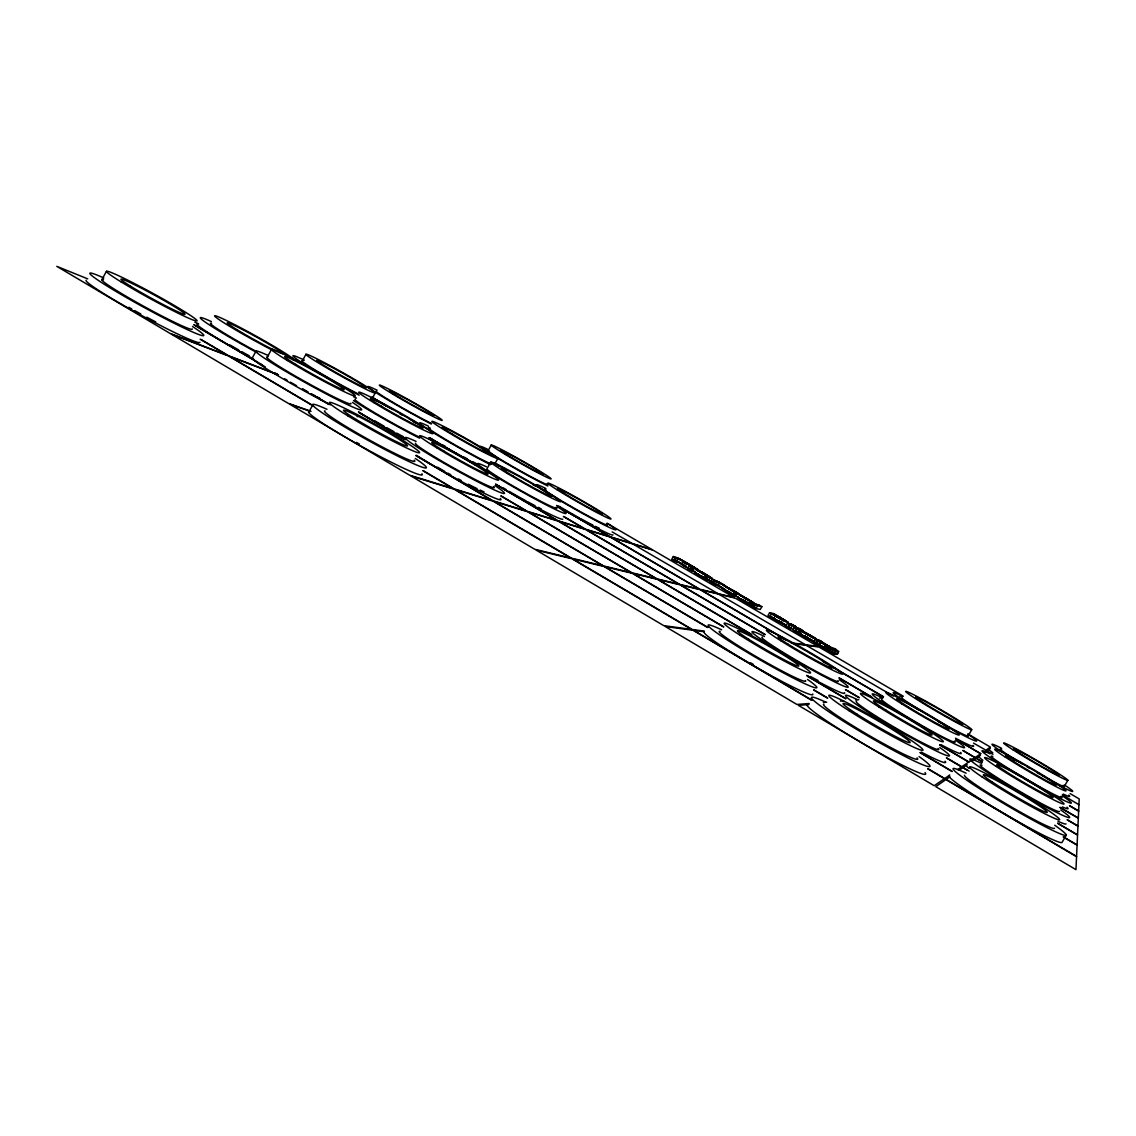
<?xml version="1.0" encoding="UTF-8"?>
<svg xmlns="http://www.w3.org/2000/svg" width="1136" height="1136" viewBox="0 0 1136 1136"><rect width="100%" height="100%" fill="white"/><g stroke="black" fill="none" stroke-linecap="round" stroke-linejoin="round"><path stroke-width="1.5" d="M101.8 279.783L106.429 271.334M255.912 351.393L252.206 358.081A60.464 3.72 29 0 0 330.32 404.785M266.988 357.599L271.433 349.576M302.176 361.149L305.882 354.475M308.708 412.269L312.727 405.041M372.225 398.438L375.178 393.141A39.93 1.917 29.2 0 0 327.31 364.187A39.93 1.917 29.2 0 0 319.33 363.506A39.93 1.917 29.2 0 0 375.178 393.141M488.054 450.765L491.306 444.985M490.78 461.983L486.975 468.742A40.243 2.187 29.4 0 0 524.718 492.641A40.243 2.187 29.4 0 0 556.1 507.224M494.955 463.63L497.809 458.561A37.957 1.789 29.4 0 0 450.154 429.834A37.957 1.789 29.4 0 0 446.434 431.282A37.957 1.789 29.4 0 0 497.809 458.561M694.664 567.56L678.377 558.074L673.321 556.526L671.717 559.338L680.578 563.257L686.016 566.992M676.247 561.979L677.851 559.168L682.168 560.474L695.118 568.014L690.929 566.793L689.325 569.605L692.122 570.4M681.43 564.606L683.034 561.795L680.365 559.409L676.019 558.103L674.415 560.914L678.774 562.206L685.008 566.694L686.613 563.882L683.034 561.795M683.176 565.614L684.852 562.86M695.445 572.217L687.479 568.54L689.098 565.714L693.301 566.963M692.222 571.309L693.826 568.483L698.64 569.889L682.282 560.346M709.063 580.056L710.866 581.263L703.766 578.039C710.525 575.086 695.26 570.173 704.008 573.907M708.353 580.723L709.972 577.897L712.556 578.579L705.044 573.936M722.979 588.349L710.398 581.916L712.016 579.09L720.054 582.711L717.952 585.381L713.167 583.521L714.785 580.695L724.115 585.083L718.222 581.646M715.013 584.6L716.631 581.774L725.947 586.162L719.557 582.569M717.469 585.253L719.074 582.441M723.192 588.576L721.559 588.008L732.919 594.994L735.162 592.325L726.117 586.872L739.28 593.986L723.178 585.196L734.538 592.154M734.765 596.073L737.008 593.404L734.765 596.073L723.405 589.087L725.038 589.655M737.008 593.404L735.39 596.23M744.066 601.583L748.326 603.969L750.527 601.285L747.985 599.879M750.186 605.062L752.387 602.364L750.754 605.19L742.376 600.603M740.615 599.382L750.598 605.105L752.387 602.364M751.322 605.8L752.955 602.96L761.858 606.667L760.24 609.478L755.98 608.513L751.322 605.8L754.205 606.454M742.39 600.603L738.343 597.777L751.819 605.545L753.949 602.804L738.968 594.398L751.805 602.222M753.182 606.88L754.815 604.04L759.089 605.062M754.119 607.433L755.752 604.593L760.012 605.602M755.98 608.513L757.613 605.673L761.858 606.667M781.227 618.027L773.545 613.554L769.626 612.687L767.993 615.527L776.257 620.341M787.532 623.124L785.885 625.964L790.585 628.705L793.34 629.216L794.973 626.39L787.532 623.124L796.08 626.689L790.585 623.65M787.773 627.058L789.406 624.218L792.175 624.757M790.585 628.705L792.232 625.865M794.547 627.214L799.261 629.969L802.967 630.65L798.324 627.938L794.547 627.214L792.914 630.068L797.614 632.809L801.349 633.462M797.614 632.809L799.261 629.969M812.126 640.704L813.646 641.84L799.006 633.561C800.227 625.056 823.472 646.654 805.807 632.922M799.006 633.561L801.15 630.807L799.673 633.732L811.274 640.264M820.703 645.745L813.646 642.167L815.293 639.312L818.815 639.88L829.138 646.313M815.549 643.274L817.182 640.42L820.675 640.96M818.389 644.936L820.022 642.081L822.35 642.905M819.439 645.078L821.072 642.238M829.124 651.198L830.785 648.344C838.056 646.356 841.407 657.929 833.611 652.533M831.027 652.305L832.674 649.451L835.045 649.764M833.881 653.967L835.528 651.113L837.871 651.411L836.238 654.237L833.881 653.967L823.912 648.159L825.56 645.305L835.528 651.113M836.82 654.393L838.453 651.567M968.014 736.085L971.706 729.752A38.226 1.789 30.1 0 0 923.866 700.131A38.226 1.789 30.1 0 0 920.487 701.75A38.226 1.789 30.1 0 0 971.706 729.752M1064.29 786.41L1067.854 780.333M1066.207 835.258L1062.018 842.401A65.689 4.658 30.5 0 1 1000.972 811.771A65.689 4.658 30.5 0 1 949.156 775.462M786.197 625.553L774.383 619.248M949.923 776.754L946.146 779.41L1076.573 856.416L1077.084 845.17L1063.353 837.076M959.025 770.378L962.902 767.666L967.474 770.364M967.176 764.656L963.072 767.538L969.178 771.131M972.501 760.921L980.396 755.383M984.358 752.614L990.28 748.454M949.767 775.036L944.669 778.529L927.899 768.632M957.691 769.583L961.596 766.899L946.501 758.024M751.123 601.242L742.404 596.159M749.277 600.163L740.558 595.079M808.903 704.519L798.423 705.357L934.204 785.729L944.442 778.7L927.643 768.774M809.173 703.511L796.89 704.448L665.298 626.547L693.031 630.239L811.629 700.273M823.359 702.417L826.724 702.162M840.399 701.111L843.693 700.855M855.507 699.946L858.788 699.691M879.576 698.1L883.07 697.831M899.911 696.538L903.361 696.269L818.971 647.009L806.489 645.347M741.993 596.045L748.141 600.007M834.364 653.143L831.978 652.859L833.625 650.005L835.997 650.303M704.405 631.133L692.25 629.5L572.771 558.955L604.054 566.495L707.43 627.399M791.38 642.862L805.168 644.708M833.37 648.599L838.865 651.624M704.036 631.701L693.656 630.324L812.07 700.245M794.149 643.7L806.177 645.305L893.237 696.041M813.646 642.167L816.003 642.522M812.851 640.647L811.218 639.838M821.612 641.513L819.581 641.201L832.645 648.358L824.75 644.197L831.197 648.585L829.55 651.439L823.103 647.037L828.385 649.806M814.484 637.821L802.485 631.076L810.451 636.203L802.527 631.801M800.894 634.655L804.97 636.955M799.503 632.369L795.74 631.715L797.373 628.861L801.121 629.557M797.302 631.602L794.788 631.162L796.435 628.307L800.184 629.017M791.48 628.123L788.711 627.612L790.344 624.772L793.098 625.311M773.275 618.438L774.709 618.737M774.411 617.97L773.275 617.728L775.505 619.035M772.48 617.16L769.867 616.621L771.5 613.781L775.391 614.633M774.908 615.598L776.328 615.911M776.754 615.996L777.876 616.237M751.819 605.545L751.336 604.792M719.017 594.213L735.248 598.132L818.005 646.441L805.495 644.751L718.605 594.114L700.727 589.811L786.85 640.207M717.611 593.532L699.705 589.201L610.955 537.271L632.78 543.959L718.023 593.631L734.31 597.579L653.143 550.193L633.277 544.101M751.578 601.64L737.108 593.319L745.869 598.857M732.919 594.994L724.512 589.683L726.202 590.337M737.434 592.907L727.963 587.951L736.852 593.304M721.914 587.738L718.449 585.509M710.398 581.916L713.877 582.839M714.558 583.606L712.244 582.995L713.862 580.155L717.313 581.107M703.766 578.039L694.366 572.303L698.555 574.362M704.632 578.281L705.626 578.551L707.231 575.739L706.251 575.455M707.7 575.867L704.505 573.779M695.246 571.607L690.39 570.229L691.994 567.404L696.837 568.824M687.479 568.54L690.29 569.349M676.914 561.397L673.549 560.403L675.153 557.591L680.18 559.125M631.815 543.391L609.947 536.675L556.583 505.449M310.881 411.246L288.075 403.252L171.422 334.211L228.549 355.98L312.599 405.609M310.582 411.459L289.439 404.061L409.571 475.175L452.966 488.494L422.805 470.687M277.283 374.312L228.592 355.738L201.086 339.508M278.462 375.008L229.841 356.477L312.244 405.126M810.692 640.15L801.278 634.953M87.699 278.86L56.8 266.349L170.102 333.43L227.299 355.241L200.149 339.224M194.824 322.212L198.019 323.519M804.189 635.748L804.771 636.302M738.826 597.721L737.349 597.224L739.763 598.857M801.604 634.2L800.852 633.902L802.243 634.967M683.318 565.458L686.499 566.992M685.136 566.523L692.108 570.116M780.787 622.031L781.852 622.5L781.128 621.917M728.034 591.416L728.787 591.785M699.648 575.228L701.31 576.108M741.552 599.297L742.774 599.922M737.931 597.096L739.11 597.692M724.172 589.044L725.279 589.627M783.684 623.721L781.071 622.329M784.38 624.204L785.544 624.814M698.853 574.589L696.198 573.382L704.135 578.139M819.482 644.836L824.438 647.534M805.012 636.188L804.146 635.635L805.282 636.174M806.887 637.282L805.651 636.685L806.645 637.395M830.771 647.264L822.862 643.104L829.294 647.477L827.647 650.332L821.229 645.944L829.138 650.09L825.631 648.045M808.392 638.886L804.842 636.898M716.106 584.316L722.042 587.61M717.952 585.381L723.249 588.306M705.754 575.327L697.816 570.57L709.759 576.974L702.218 572.459M699.478 575.029L697.39 573.992L698.569 574.859M752.217 602.265L746.281 598.928M806.631 633.263L811.374 635.933M782.69 619.503L786.68 621.449L782.874 618.992M727.793 591.16L728.701 591.657M729.639 592.239L730.547 592.736M734.055 595.491L726.884 591.288M747.758 603.486L740.487 599.183M736.398 593.248L725.024 586.275L737.221 592.722M780.304 618.055L783.471 619.674L781.241 618.197M778.671 620.867L780.134 621.676M780.375 622.045L783.144 623.849L771.401 617.345L781.994 622.769M806.035 636.643L807.156 637.268M749.945 601.143L745.699 598.743M701.139 576.364L707.458 579.616L703.085 577.088M702.133 577.102L705.981 579.218L707.6 576.392L695.97 569.491L705.413 574.56M704.036 573.524L699.307 570.826L704.022 573.353M743.725 600.277L745.273 601.143M778.529 617.7L782.903 619.915L780.134 618.126M703.809 577.372L701.991 576.335L706.564 578.948M778.089 617.615L785.899 621.733L782.676 619.503M779.963 618.708L788.54 622.528L779.381 616.947M700.571 575.64L704.916 578.153M776.456 620.455L784.266 624.559L782.676 623.323M702.19 572.288L706.876 575.001M729.681 592.211L730.718 592.807M731.513 593.276L734.012 594.739M806.148 636.827L808.775 638.347M778.245 616.862L785.331 620.767L778.842 616.791M775.434 615.911L784.777 621.009L777.819 616.763M743.427 600.22L744.463 600.816M745.273 601.285L748.127 602.975M773.801 618.751L781.27 622.755L778.515 620.952M780.688 617.87L774.908 614.917L780.105 617.941M753.438 602.719L739.962 594.952L746.309 598.942M779.679 617.856L773.034 614.505L777.308 617.004M673.321 556.526L677.851 559.168M689.098 565.714L693.826 568.483M705.371 575.214L709.972 577.897M712.016 579.09L716.631 581.774M752.955 602.96L757.613 605.673M769.626 612.687L777.89 617.501M815.293 639.312L820.022 642.081M678.604 561.908L681.202 563.413M833.412 652.589L836.238 654.237M740.786 598.97L748.056 603.216M607.817 523.724L652.22 549.654L632.312 543.548L612.162 531.904M967.758 733.87L990.407 747.09L985.892 750.186L973.538 743.114M1070.112 793.624L1079.2 798.92L1077.553 834.861L1057.715 823.188M494.018 462.721L506.088 469.764M986.815 750.882L992.963 754.332M1062.345 794.873L1078.93 804.714M372.31 397.614L390.5 408.264M399.588 413.589L402.627 415.35M413.234 421.57L416.273 423.345M822.805 661.237L827.363 663.907M830.402 665.682L883.538 696.78M956.37 739.394L980.794 753.693M1069.572 805.651L1078.646 810.962M371.5 397.288L386.68 406.177M786.495 640.15L700.273 589.698L680.521 584.941L765.195 634.555M822.492 661.223L825.531 662.998M830.089 665.668L883.297 696.808M956.214 739.465L980.666 753.779L961.766 766.772L946.487 757.797M1069.558 805.807L1078.646 811.118M429.649 437.914L476.481 465.362M563.981 516.639L585.239 529.092L609.393 536.504L557.492 506.145A45.667 2.371 29.5 0 0 612.929 534.857M839.305 677.979L871.269 696.709M963.058 750.498L975.142 757.584M982.399 761.83L976.307 758.266L982.257 761.929M1060.058 807.341L1078.32 818.048M428.854 437.616L475.743 465.093M563.342 516.44L584.628 528.907L557.819 520.686L495.509 484.106A50.637 2.911 29.4 0 0 562.746 519.166M764.798 634.484L680.024 584.813L658.085 579.516L750.825 633.959M838.993 677.979L872.533 697.632M962.902 750.584L975 757.684M1060.016 807.497L1078.32 818.218M704.732 577.642L707.458 579.275M744.236 601.682L736.256 596.13M845.738 689.666L859.341 697.646M939.855 744.904L968.838 761.915M1067.329 819.723L1077.965 825.957M496.276 484.745L557.137 520.473L527.218 511.285L501.246 496.006M751.904 634.783L657.517 579.388L632.993 573.467L723.845 626.887M845.411 689.666L859.029 697.66M939.657 744.989L968.681 762.029M1067.3 819.908L1077.95 826.156M358.578 412.127L405.524 439.731M806.674 675.593L845.937 698.668M359.118 412.666L404.601 439.405M500.834 495.992L526.465 511.058L492.839 500.735L416.727 455.891M723.348 626.816L632.354 573.325L604.764 566.665L707.998 627.484M807.795 676.474L845.596 698.697M1057.673 823.387L1077.553 835.074L1077.098 844.914L1063.381 836.834M814.114 637.552L804.359 632.17L807.298 634.172M809.329 638.659L810.65 639.44M193.915 324.64L261.905 364.684M313.295 394.959L328.56 403.947M814.086 689.978L827.761 698.029M920.33 752.572L952.252 771.372M194.185 325.024L257.716 362.455M260.74 364.244L265.284 366.914M303.014 389.151L307.6 391.849M310.668 393.652L329.014 404.459M415.762 455.564L491.987 500.465L453.946 488.792L423.416 470.773M813.674 689.992L827.363 698.058M920.075 752.671L952.053 771.514M701.707 576.705L699.549 575.384M808.775 634.896L813.404 637.892L802.925 632.099M781.256 621.804L782.363 622.471M805.793 636.927L807.142 637.736M805.325 636.842L810.38 639.866M808.562 638.744L803.152 635.422M809.017 638.83L810.593 639.767M732.55 593.716L733.771 594.455M745.486 601.413L746.892 602.279M707.813 575.569L710.724 577.514L708.126 576.818L706.507 579.644L708.694 579.928M812.254 636.458L816.344 638.915L800.653 630.707M704.448 577.486L706.01 578.451M732.166 593.674L734.41 595.051M811.913 640.207L813.092 640.931M749.533 603.656L750.527 604.267M784.536 624.402L785.643 625.141M749.49 603.713L750.413 604.409M844.417 692.662A55.437 3.493 30 0 1 806.844 675.395M817.977 680.464A44.063 2.769 30 0 1 810.465 676.488M837.97 680.748A44.077 2.613 30 0 1 799.148 661.876A44.077 2.613 30 0 1 762.469 637.268M839.39 679.797A55.451 3.294 30 0 1 830.586 679.868A55.451 3.294 30 0 1 765.252 642.067A55.451 3.294 30 0 1 764.528 636.472M812.737 694.011A62.693 4.473 29.9 0 1 760.893 669.885A62.693 4.473 29.9 0 1 704.15 632.326M753.452 664.489A49.828 3.55 29.9 0 1 750.598 662.813M805.452 680.535A49.842 3.365 29.9 0 1 760.524 659.107A49.842 3.365 29.9 0 1 720.139 631.346M807.526 679.456A62.707 4.232 29.9 0 1 796.748 679.811A62.707 4.232 29.9 0 1 723.32 637.381A62.707 4.232 29.9 0 1 721.601 629.798M925.045 772.565A68.572 5.254 30.3 0 1 864.808 744.62A68.572 5.254 30.3 0 1 808.094 704.576M917.064 757.854A54.5 3.948 30.2 0 1 871.355 736.767A54.5 3.948 30.2 0 1 823.955 704.15M919.081 756.562A68.586 4.97 30.2 0 1 908.928 758.408A68.586 4.97 30.2 0 1 828.712 711.661A68.586 4.97 30.2 0 1 825.403 701.991M1054.535 828.187A52.213 3.493 30.5 0 1 1007.802 804.842A52.213 3.493 30.5 0 1 964.549 775.235M1054.719 825.219A65.703 4.402 30.5 0 1 1047.179 827.704A65.703 4.402 30.5 0 1 970.116 782.463A65.703 4.402 30.5 0 1 966.111 773.204M945.053 761.248A60.038 4.019 30.2 0 1 921.239 752.089M938.052 748.397A47.726 3.01 30.2 0 1 898.746 729.766A47.726 3.01 30.2 0 1 856.516 701.423M939.813 747.559A60.038 3.791 30.2 0 1 931.335 748.525A60.038 3.791 30.2 0 1 861.258 707.785A60.038 3.791 30.2 0 1 857.282 699.563M1066.022 823.898A57.851 3.607 30.4 0 1 1058.014 821.3M969.036 768.419A57.851 3.607 30.4 0 1 966.495 765.139M1059.419 811.416A45.98 2.712 30.4 0 1 1013.34 787.575A45.98 2.712 30.4 0 1 981.987 765.224M1060.783 809.968A57.851 3.408 30.4 0 1 1051.851 810.025A57.851 3.408 30.4 0 1 984.443 770.449A57.851 3.408 30.4 0 1 981.632 763.477M960.587 752.458A53.392 3.167 30.2 0 1 940.807 744.62M954.368 741.041A42.444 2.371 30.2 0 1 919.89 724.37A42.444 2.371 30.2 0 1 881.848 699.307M955.759 740.374A53.392 2.996 30.2 0 1 948.83 740.999A53.392 2.996 30.2 0 1 886.534 704.86A53.392 2.996 30.2 0 1 882.189 697.689M1067.002 807.227A51.66 2.883 30.4 0 1 1062.416 806.901M982.91 760.311A51.66 2.883 30.4 0 1 979.033 756.349M1060.981 796.265A41.066 2.158 30.3 0 1 1025.68 778.827A41.066 2.158 30.3 0 1 992.85 756.448M1062.614 796.009A51.674 2.712 30.3 0 1 1065.795 801.249A51.674 2.712 30.3 0 1 1023.451 778.188M1021.974 777.322A51.674 2.712 30.3 0 1 1011.778 771.23M1010.401 770.378A51.674 2.712 30.3 0 1 990.109 753.835M973.012 745.429A48.067 2.556 30.2 0 1 955.532 738.23M967.418 735.162A38.212 1.917 30.1 0 1 936.731 720.068A38.212 1.917 30.1 0 1 902.112 697.603M968.852 734.822A48.081 2.414 30.1 0 1 944.144 724.896M941.034 723.135A48.081 2.414 30.1 0 1 938.265 721.559M919.18 710.312A48.081 2.414 30.1 0 1 902.169 696.169M1068.692 795.186A46.675 2.343 30.3 0 1 1063.211 794.064M992.779 752.728A46.675 2.343 30.3 0 1 989.158 749.249M1063.253 785.288A37.105 1.761 30.3 0 1 1041.144 774.894M1039.781 774.127A37.105 1.761 30.3 0 1 1036.983 772.537M1029.883 768.433A37.105 1.761 30.3 0 1 1027.058 766.757M1022.897 764.287A37.105 1.761 30.3 0 1 1001.625 749.348M1064.716 785.146A46.69 2.215 30.3 0 1 1051.979 781.497M1016.095 760.737A46.69 2.215 30.3 0 1 1009.393 756.604M1007.944 755.696A46.69 2.215 30.3 0 1 1001.611 748.297M599.382 528.297A36.295 1.889 29.5 0 1 595.378 526.366M592.864 525.102A36.295 1.889 29.5 0 1 580.894 518.754M579.545 518.002A36.295 1.889 29.5 0 1 559.04 506.258M606.667 523.98A36.309 1.789 29.5 0 1 575.441 508.914A36.309 1.789 29.5 0 1 545.933 489.588M607.078 523.142A45.681 2.244 29.5 0 1 605.829 525.769A45.681 2.244 29.5 0 1 555.078 497.568M553.814 496.801A45.681 2.244 29.5 0 1 545.933 491.888M544.286 490.837A45.681 2.244 29.5 0 1 545.848 488.494M541.219 508.857A40.243 2.315 29.4 0 1 538.223 507.338M535.013 505.676A40.243 2.315 29.4 0 1 527.757 501.828M526.252 501.004A40.243 2.315 29.4 0 1 509.255 491.419M506.315 489.701A40.243 2.315 29.4 0 1 503.447 487.983M558.088 507.139A50.637 2.741 29.4 0 1 550.917 507.281A50.637 2.741 29.4 0 1 492.002 474.11A50.637 2.741 29.4 0 1 486.407 466.768M500.266 498.448A56.871 3.621 29.3 0 1 473.882 488.111A56.871 3.621 29.3 0 1 416.273 455.238M484.007 491.86A45.199 2.883 29.3 0 1 480.088 490.085M477.077 488.65A45.199 2.883 29.3 0 1 468.302 484.234M461.244 480.514A45.199 2.883 29.3 0 1 458.305 478.938M450.793 474.791A45.199 2.883 29.3 0 1 447.797 473.116M444.815 471.412A45.199 2.883 29.3 0 1 437.53 467.194M493.564 486.492A45.199 2.726 29.3 0 1 456.487 469.523A45.199 2.726 29.3 0 1 415.662 443.253M495.026 485.654A56.871 3.422 29.3 0 1 487.33 486.62A56.871 3.422 29.3 0 1 420.391 449.118A56.871 3.422 29.3 0 1 416.06 441.407M535.638 486.08A43.253 2.116 29.4 0 1 532.741 484.561M505.989 469.708A43.253 2.116 29.4 0 1 503.22 468.089M501.871 467.308A43.253 2.116 29.4 0 1 494.401 462.863M547.14 483.766A34.392 1.59 29.5 0 1 516.312 468.628A34.392 1.59 29.5 0 1 489.616 451.177M547.893 485.995A43.267 2.002 29.5 0 1 488.537 452.625M487.046 451.659A43.267 2.002 29.5 0 1 487.557 449.26M419.212 424.282A45.199 2.258 29.3 0 1 409.031 418.758M392.644 409.5A45.199 2.258 29.3 0 1 388.427 407.043M386.836 406.12A45.199 2.258 29.3 0 1 372.367 397.217M431.666 423.515A35.926 1.704 29.3 0 1 394.945 403.521A35.926 1.704 29.3 0 1 376.385 391.111M431.183 423.984A45.213 2.13 29.3 0 1 378.828 394.433A45.213 2.13 29.3 0 1 377.166 390.244M477.645 464.993A47.74 2.556 29.3 0 1 429.834 437.786M477.12 463.999A37.942 2.031 29.3 0 1 472.562 461.642M467.066 458.703A37.942 2.031 29.3 0 1 464.212 457.155M445.468 446.519A37.942 2.031 29.3 0 1 442.799 444.943M491.49 464.099A37.942 1.917 29.4 0 1 448.621 441.208A37.942 1.917 29.4 0 1 430.331 428.13M490.582 464.681A47.74 2.414 29.4 0 1 433.498 432.788A47.74 2.414 29.4 0 1 428.513 426.213M496.716 464.709A47.74 2.414 29.4 0 1 499.201 466.427M357.925 393.78A39.916 2.059 29.1 0 1 318.719 372.139A39.916 2.059 29.1 0 1 302.559 360.737M359.189 395.186A50.225 2.584 29.1 0 1 302.815 363.179A50.225 2.584 29.1 0 1 304.363 360.183M372.835 398.523A50.225 2.584 29.1 0 1 375.76 400.468M405.495 438.624A53.307 3.138 29.2 0 1 358.507 411.914M403.365 436.678A42.373 2.499 29.2 0 1 396.663 433.128M393.894 431.623A42.373 2.499 29.2 0 1 386.836 427.732M384.039 426.156A42.373 2.499 29.2 0 1 374.497 420.661M419.383 437.09A42.373 2.357 29.2 0 1 376.172 413.66A42.373 2.357 29.2 0 1 355.298 399.219M419.695 438.212A53.321 2.968 29.2 0 1 353.523 400.582M353.552 396.734A53.321 2.968 29.2 0 1 356.491 398.097M429.167 438.723A53.321 2.968 29.2 0 1 435.017 442.742M253.711 359.061A56.587 3.38 28.9 0 1 198.63 323.959M249.167 355.767A44.971 2.684 28.9 0 1 241.656 351.62M238.688 349.959A44.971 2.684 28.9 0 1 230.111 345.032M257.119 351.89A44.986 2.542 28.9 0 1 211.552 323.306M255.742 351.933A56.601 3.195 28.9 0 1 206.425 322.922A56.601 3.195 28.9 0 1 211.41 321.602M273.464 350.754A45 2.357 29 0 1 216.28 317.597A45 2.357 29 0 1 251.951 333.828A45 2.357 29 0 1 292.832 359.572M421.925 473.797A64.951 4.643 29 0 1 362.796 447.115A64.951 4.643 29 0 1 309.858 411.516M359.445 444.077A51.617 3.692 29 0 1 356.477 442.387M414.257 460.208A51.631 3.493 29.1 0 1 369.342 439.973A51.631 3.493 29.1 0 1 325.024 410.863M415.322 458.49A64.965 4.388 29.1 0 1 406.191 460.25A64.965 4.388 29.1 0 1 328.815 417.168A64.965 4.388 29.1 0 1 326.983 409.301M357.854 415.89A60.464 3.72 29 0 1 357.158 416.6M320.281 398.622A48.053 2.954 29 0 1 317.256 397.032M314.132 395.385A48.053 2.954 29 0 1 310.952 393.681M307.984 392.062A48.053 2.954 29 0 1 302.332 388.952M296.581 385.715A48.053 2.954 29 0 1 290.376 382.15M287.422 380.418A48.053 2.954 29 0 1 284.568 378.728M277.979 374.724A48.053 2.954 29 0 1 275.253 373.02M350.697 403.252A48.067 2.783 29 0 1 307.302 382.832A48.067 2.783 29 0 1 267.656 357.13M352.529 402.428A60.478 3.507 29 0 1 342.334 402.144A60.478 3.507 29 0 1 271.021 362.455A60.478 3.507 29 0 1 268.522 355.667M199.922 342.248A64.809 4.26 28.6 0 1 141.077 315.169A64.809 4.26 28.6 0 1 86.166 280.237M155.731 321.914A51.503 3.38 28.6 0 1 146.814 317.214M140.779 313.948A51.503 3.38 28.6 0 1 134.73 310.611M131.79 308.964A51.503 3.38 28.6 0 1 128.893 307.316M192.225 328.915A51.518 3.195 28.7 0 1 141.432 305.002A51.518 3.195 28.7 0 1 103.532 279.783M192.438 326.444A64.823 4.019 28.7 0 1 184.032 328.077A64.823 4.019 28.7 0 1 106.543 285.704A64.823 4.019 28.7 0 1 103.83 277.979M1076.559 856.7L1075.962 869.651L935.794 786.68L945.919 779.566L1076.559 856.7M818.133 640.974L816.486 643.828L825.801 649.267L827.448 646.398L818.133 640.974M698.995 571.167L709.063 576.804L698.995 571.167M691.625 629.415L663.807 625.666L536.206 550.136L571.962 558.756L691.625 629.415M570.613 557.961L534.758 549.284L410.976 476.012L454.286 489.275L570.613 557.961M602.776 565.742L571.408 558.145L455.266 489.573L493.223 501.203L602.776 565.742M631.162 572.615L603.486 565.913L494.089 501.459L527.629 511.74L631.162 572.615M656.381 578.721L631.786 572.757L528.396 511.981L558.259 521.126L656.381 578.721M678.945 584.174L656.935 578.849L558.94 521.339L585.693 529.532L678.945 584.174M699.251 589.087L679.442 584.302L586.304 529.717L610.401 537.101L699.251 589.087M781.028 640.889A44.077 2.442 29.9 0 0 842.202 674.131A44.077 2.442 29.9 0 0 789.719 641.059A44.077 2.442 29.9 0 0 781.028 640.889M788.313 644.339A31.268 1.732 29.9 0 0 831.879 668.053A31.268 1.732 29.9 0 0 794.916 644.708A31.268 1.732 29.9 0 0 788.313 644.339M740.317 635.407A49.856 3.124 29.9 0 0 810.039 673.037A49.856 3.124 29.9 0 0 751.507 635.649A49.856 3.124 29.9 0 0 740.317 635.407M748.738 639.298A35.358 2.215 29.9 0 0 798.395 666.15A35.358 2.215 29.9 0 0 757.215 639.781A35.358 2.215 29.9 0 0 748.738 639.298M848.848 710.611A54.514 3.678 30.2 0 0 922.844 750.271A54.514 3.678 30.2 0 0 855.891 707.359A54.514 3.678 30.2 0 0 848.848 710.611M857.226 714.303A38.681 2.599 30.2 0 0 909.979 742.646A38.681 2.599 30.2 0 0 862.849 712.357A38.681 2.599 30.2 0 0 857.226 714.303M982.228 777.038A52.228 3.252 30.4 0 0 1057.872 819.61A52.228 3.252 30.4 0 0 1003.358 783.102A52.228 3.252 30.4 0 0 982.228 777.038M992.083 781.895A37.048 2.3 30.4 0 0 1045.873 812.226A37.048 2.3 30.4 0 0 1007.589 786.524A37.048 2.3 30.4 0 0 992.083 781.895M878.795 706.876A47.726 2.797 30.2 0 0 943.249 741.709A47.726 2.797 30.2 0 0 884.149 704.363A47.726 2.797 30.2 0 0 878.795 706.876M886.037 710.185A33.867 1.988 30.2 0 0 931.974 735.049A33.867 1.988 30.2 0 0 890.326 708.694A33.867 1.988 30.2 0 0 886.037 710.185M995.789 766.218A45.994 2.513 30.3 0 0 1062.401 803.791A45.994 2.513 30.3 0 0 1014.221 772.111A45.994 2.513 30.3 0 0 995.789 766.218M1004.465 770.591A32.632 1.789 30.3 0 0 1051.822 797.344A32.632 1.789 30.3 0 0 1017.97 775.022A32.632 1.789 30.3 0 0 1004.465 770.591M901.998 704.008A42.444 2.215 30.1 0 0 959.068 735.063A42.444 2.215 30.1 0 0 906.187 702.02A42.444 2.215 30.1 0 0 901.998 704.008M908.36 707.004A30.118 1.562 30.1 0 0 949.029 729.156A30.118 1.562 30.1 0 0 911.754 705.825A30.118 1.562 30.1 0 0 908.36 707.004M1005.275 757.087A41.081 2.002 30.3 0 0 1064.787 790.699A41.081 2.002 30.3 0 0 1021.676 762.739A41.081 2.002 30.3 0 0 1005.275 757.087M1013.028 761.049A29.138 1.42 30.3 0 0 1055.344 784.976A29.138 1.42 30.3 0 0 1025.027 765.281A29.138 1.42 30.3 0 0 1013.028 761.049M926.167 704.476A27.122 1.264 30.1 0 0 962.661 724.456A27.122 1.264 30.1 0 0 928.907 703.525A27.122 1.264 30.1 0 0 926.167 704.476M1012.929 749.746A37.105 1.633 30.2 0 0 1066.704 780.148A37.105 1.633 30.2 0 0 1027.697 755.156A37.105 1.633 30.2 0 0 1012.929 749.746M1019.943 753.381A26.327 1.164 30.2 0 0 1058.17 775.022A26.327 1.164 30.2 0 0 1030.721 757.4A26.327 1.164 30.2 0 0 1019.943 753.381M557.194 489.843A36.309 1.661 29.6 0 0 610.075 518.896A36.309 1.661 29.6 0 0 571.436 494.7A36.309 1.661 29.6 0 0 557.194 489.843M564.237 493.393A25.759 1.179 29.6 0 0 601.839 514.068A25.759 1.179 29.6 0 0 574.66 497.014A25.759 1.179 29.6 0 0 564.237 493.393M507.338 473.442A40.257 2.031 29.5 0 0 560.815 501.643A40.257 2.031 29.5 0 0 509.127 470.432A40.257 2.031 29.5 0 0 507.338 473.442M513.287 476.169A28.556 1.434 29.5 0 0 551.4 496.29A28.556 1.434 29.5 0 0 514.935 474.237A28.556 1.434 29.5 0 0 513.287 476.169M437.232 448.109A45.213 2.528 29.3 0 0 498.477 480.13A45.213 2.528 29.3 0 0 441.634 445.553A45.213 2.528 29.3 0 0 437.232 448.109M444.275 451.276A32.078 1.789 29.3 0 0 487.926 474.138A32.078 1.789 29.3 0 0 447.854 449.714A32.078 1.789 29.3 0 0 444.275 451.276M505.307 454.443A34.392 1.477 29.5 0 0 551.116 478.881A34.392 1.477 29.5 0 0 507.125 452.526A34.392 1.477 29.5 0 0 505.307 454.443M510.433 456.871A24.396 1.051 29.5 0 0 543.079 474.308A24.396 1.051 29.5 0 0 512.024 455.678A24.396 1.051 29.5 0 0 510.433 456.871M392.616 394.022A35.94 1.576 29.3 0 0 442.018 420.391A35.94 1.576 29.3 0 0 397.813 393.809A35.94 1.576 29.3 0 0 392.616 394.022M398.48 396.847A25.489 1.122 29.3 0 0 433.654 415.634A25.489 1.122 29.3 0 0 402.485 396.876A25.489 1.122 29.3 0 0 398.48 396.847M452.355 434.066A26.923 1.264 29.4 0 0 488.963 453.52A26.923 1.264 29.4 0 0 455.337 433.242A26.923 1.264 29.4 0 0 452.355 434.066M326.188 366.772A28.329 1.363 29.2 0 0 365.934 387.887A28.329 1.363 29.2 0 0 332.209 367.453A28.329 1.363 29.2 0 0 326.188 366.772M374.227 402.897A42.387 2.187 29.2 0 0 432.674 433.711A42.387 2.187 29.2 0 0 380.688 402.172A42.387 2.187 29.2 0 0 374.227 402.897M381.199 406.134A30.061 1.548 29.2 0 0 422.819 428.116A30.061 1.548 29.2 0 0 386.183 405.85A30.061 1.548 29.2 0 0 381.199 406.134M236.856 329.596A31.922 1.676 29 0 0 282.495 353.708A31.922 1.676 29 0 0 245.802 331.286A31.922 1.676 29 0 0 236.856 329.596M347.73 415.762A51.645 3.252 29.1 0 0 419.283 452.81A51.645 3.252 29.1 0 0 356.179 414.044A51.645 3.252 29.1 0 0 347.73 415.762M356.321 419.539A36.636 2.3 29.1 0 0 407.299 445.994A36.636 2.3 29.1 0 0 362.867 418.644A36.636 2.3 29.1 0 0 356.321 419.539M287.351 360.495A48.067 2.584 29.1 0 0 354.957 396.052A48.067 2.584 29.1 0 0 297.746 361.205A48.067 2.584 29.1 0 0 287.351 360.495M295.715 364.386A34.094 1.832 29.1 0 0 343.853 389.747A34.094 1.832 29.1 0 0 303.596 365.167A34.094 1.832 29.1 0 0 295.715 364.386M120.785 281.685A51.532 2.968 28.7 0 0 195.662 320.863A51.532 2.968 28.7 0 0 138.436 285.605A51.532 2.968 28.7 0 0 120.785 281.685M130.711 286.315A36.551 2.116 28.7 0 0 183.975 314.232A36.551 2.116 28.7 0 0 143.775 289.396A36.551 2.116 28.7 0 0 130.711 286.315"/></g></svg>
